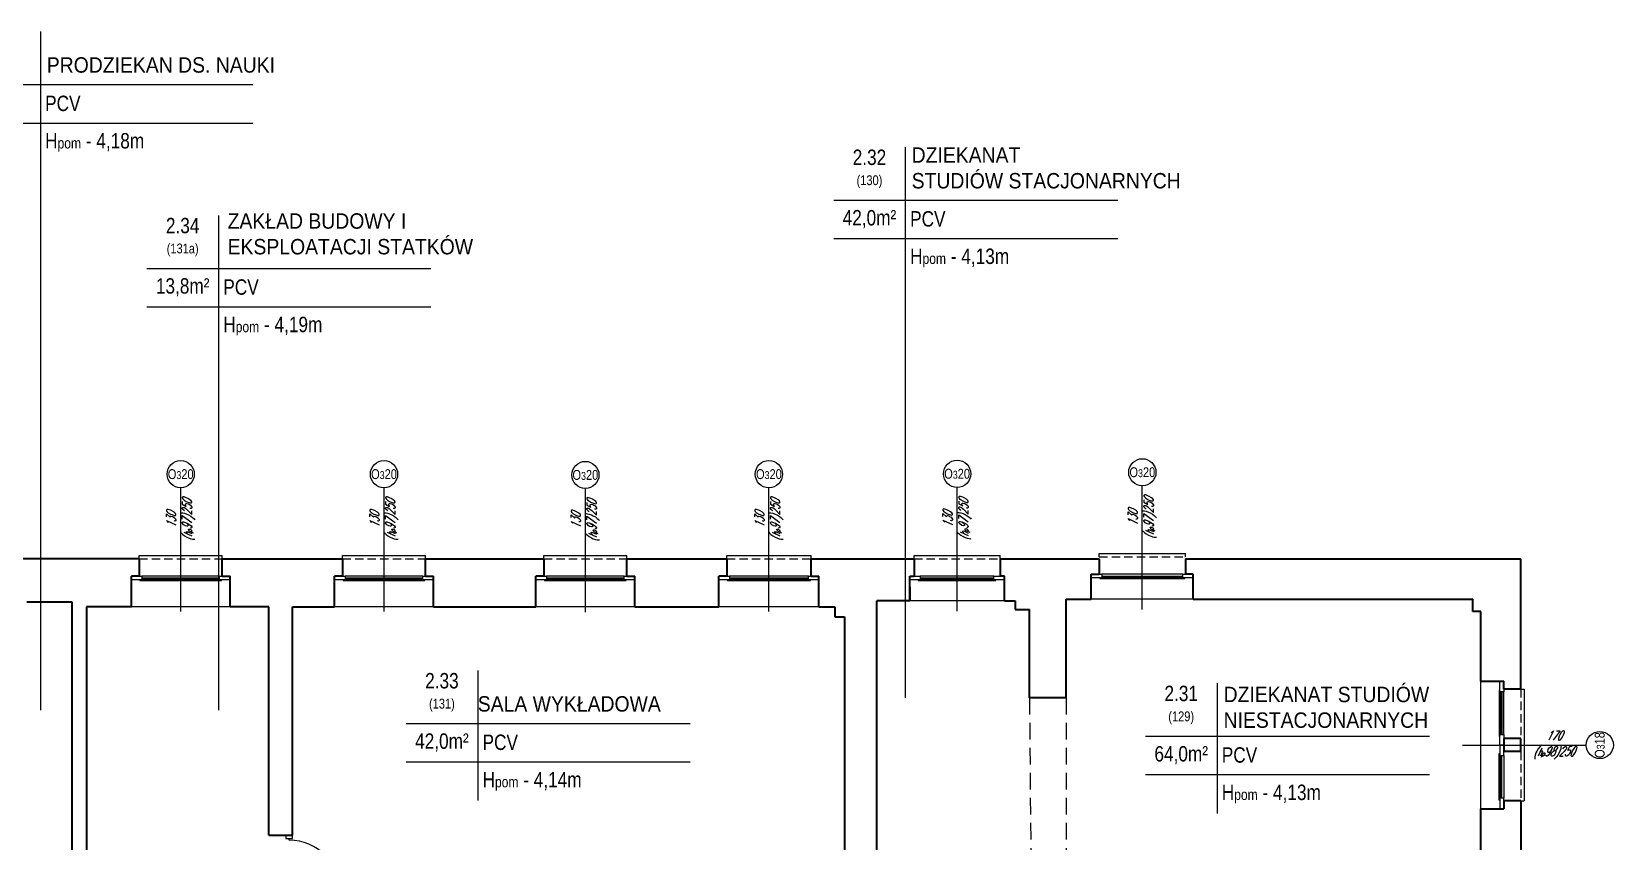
# Model space of a CAD drawing. Header units: millimetres. Extents: x -18485 to 40303, y -22087 to 35064.
# Drawn here: x 11731 to 14134, y 8539 to 9771 of the extents above; entities that cross this region are included whole.
import ezdxf

# ---------------------------------------------------------------- set-up
doc = ezdxf.new("R2010")
doc.units = ezdxf.units.MM
doc.linetypes.add('DASHED', pattern=[19.05, 12.7, -6.35])
doc.layers.get('0').update_dxf_attribs({"lineweight": 25})
for name, color, linetype, lineweight in [('03-01_okna', 5, 'Continuous', 15), ('03_drzwi', 1, 'Continuous', 0), ('04-1_widok', 251, 'Continuous', 5), ('04-2_nad', 251, 'DASHED', 5), ('05-03_opis', 10, 'Continuous', 5), ('11 piętro I - ściany', 2, 'Continuous', 35)]:
    doc.layers.add(name, color=color, linetype=linetype, lineweight=lineweight)
doc.styles.add('ariel', font='arial.ttf', dxfattribs={"width": 0.8})
doc.styles.add('ariel_wym', font='simplex.shx', dxfattribs={"width": 0.65, "oblique": 25})

# ---------------------------------------------------------------- blocks, each defined once
blk = doc.blocks.new('*U1421')
blk.add_line((0, -0.375), (0, -0.4))
blk.add_lwpolyline([(0, 0.4), (0, 0.375), (-0.8, 0.375), (-0.8, 0.4), (-0.05, 0.4), (0.05, 0.4), (0.05, 0.45), (-0.05, 0.45), (-0.05, 0.4)])
at = {"ltscale": 0.8}
blk.add_lwpolyline([(-0.05, -0.4), (-0.05, -0.45), (0.05, -0.45), (0.05, -0.4)], close=True, dxfattribs=at)
blk.add_arc((0, 0.375), 0.75, 180, 270)

msp = doc.modelspace()

# ---------------------------------------------------------------- linework, layer by layer
at = {"layer": '03-01_okna', "linetype": 'Continuous', "lineweight": 0}
for p, q in [((11894.1, 8969), (11894.1, 8974)), ((11894.1, 8974), (12020.1, 8974)), ((12020.1, 8969), (12020.1, 8974)), ((12203.1, 8969), (12203.1, 8974)), ((12203.1, 8974), (12329.1, 8974)), ((12329.1, 8969), (12329.1, 8974)), ((12509.1, 8969), (12509.1, 8974)), ((12509.1, 8974), (12635.1, 8974)), ((12635.1, 8969), (12635.1, 8974)), ((12787.1, 8969), (12787.1, 8974)), ((12787.1, 8974), (12915.1, 8974)), ((12915.1, 8969), (12915.1, 8974)), ((13071.6, 8969), (13071.6, 8974)), ((13071.6, 8974), (13202.6, 8974)), ((13202.6, 8969), (13202.6, 8974)), ((13353.1, 8972), (13353.1, 8977)), ((13353.1, 8977), (13484.1, 8977)), ((13484.1, 8972), (13484.1, 8977)), ((12016.1, 8943), (11898.1, 8943)), ((12325.1, 8943), (12207.1, 8943)), ((12631.1, 8943), (12513.1, 8943)), ((12911.1, 8943), (12791.1, 8943)), ((13193.1, 8943), (13081.1, 8943)), ((13480.1, 8946), (13357.1, 8946)), ((13357.1, 8943), (13480.1, 8943)), ((13358.1, 8939), (13358.1, 8943)), ((13479.1, 8939), (13479.1, 8943)), ((11898.1, 8940), (12016.1, 8940)), ((11899.1, 8936), (11899.1, 8940)), ((11899.1, 8938.5), (12015.1, 8938.5)), ((11899.1, 8938), (12015.1, 8938)), ((12015.1, 8936), (12015.1, 8940)), ((12207.1, 8940), (12325.1, 8940)), ((12208.1, 8936), (12208.1, 8940)), ((12208.1, 8938.5), (12324.1, 8938.5)), ((12208.1, 8938), (12324.1, 8938)), ((12324.1, 8936), (12324.1, 8940)), ((12513.1, 8940), (12631.1, 8940)), ((12514.1, 8936), (12514.1, 8940)), ((12514.1, 8938.5), (12630.1, 8938.5)), ((12514.1, 8938), (12630.1, 8938)), ((12630.1, 8936), (12630.1, 8940)), ((12791.1, 8940), (12911.1, 8940)), ((12792.1, 8936), (12792.1, 8940)), ((12792.1, 8938.5), (12910.1, 8938.5)), ((12792.1, 8938), (12910.1, 8938)), ((12910.1, 8936), (12910.1, 8940)), ((13081.1, 8940), (13193.1, 8940)), ((13082.1, 8936), (13082.1, 8940)), ((13082.1, 8938.5), (13192.1, 8938.5)), ((13082.1, 8938), (13192.1, 8938)), ((13192.1, 8936), (13192.1, 8940)), ((13358.1, 8941.5), (13479.1, 8941.5)), ((13358.1, 8941), (13479.1, 8941)), ((13961.1, 8766), (13965.1, 8766)), ((13963.1, 8766), (13963.1, 8703)), ((13963.6, 8766), (13963.6, 8703)), ((13965.1, 8767), (13965.1, 8702)), ((13968.1, 8702), (13968.1, 8767)), ((13994.1, 8771), (13999.1, 8771)), ((13999.1, 8771), (13999.1, 8601)), ((13961.1, 8703), (13965.1, 8703)), ((13961.1, 8669), (13965.1, 8669)), ((13963.1, 8606), (13963.1, 8669)), ((13963.6, 8606), (13963.6, 8669)), ((13965.1, 8605), (13965.1, 8670)), ((13968.1, 8670), (13968.1, 8605)), ((13961.1, 8606), (13965.1, 8606)), ((13994.1, 8601), (13999.1, 8601))]:
    msp.add_line(p, q, dxfattribs=at)
at = {"layer": '03-01_okna', "linetype": 'DASHED'}
for p, q in [((11894.1, 8969), (12020.1, 8969)), ((12203.1, 8969), (12329.1, 8969)), ((12509.1, 8969), (12635.1, 8969)), ((12787.1, 8969), (12915.1, 8969)), ((13071.6, 8969), (13202.6, 8969)), ((13353.1, 8972), (13484.1, 8972)), ((13994.1, 8771), (13994.1, 8601))]:
    msp.add_line(p, q, dxfattribs=at)
at = {"layer": '03-01_okna', "linetype": 'Continuous', "lineweight": 0}
for points in [[(11898.1, 8937), (11882.1, 8937), (11882.1, 8943), (11898.1, 8943)], [(12032.1, 8937), (12016.1, 8937), (12016.1, 8943), (12032.1, 8943)], [(12207.1, 8937), (12191.1, 8937), (12191.1, 8943), (12207.1, 8943)], [(12341.1, 8937), (12325.1, 8937), (12325.1, 8943), (12341.1, 8943)], [(12513.1, 8937), (12497.1, 8937), (12497.1, 8943), (12513.1, 8943)], [(12647.1, 8937), (12631.1, 8937), (12631.1, 8943), (12647.1, 8943)], [(12791.1, 8937), (12775.1, 8937), (12775.1, 8943), (12791.1, 8943)], [(12927.1, 8937), (12911.1, 8937), (12911.1, 8943), (12927.1, 8943)], [(13081.1, 8937), (13065.1, 8937), (13065.1, 8943), (13081.1, 8943)], [(13209.1, 8937), (13193.1, 8937), (13193.1, 8943), (13209.1, 8943)], [(13357.1, 8940), (13341.1, 8940), (13341.1, 8946), (13357.1, 8946)], [(13496.1, 8940), (13480.1, 8940), (13480.1, 8946), (13496.1, 8946)], [(13962.1, 8767), (13962.1, 8783), (13968.1, 8783), (13968.1, 8767)], [(13962.1, 8686), (13962.1, 8702), (13968.1, 8702), (13968.1, 8686)], [(13962.1, 8686), (13962.1, 8670), (13968.1, 8670), (13968.1, 8686)], [(13962.1, 8605), (13962.1, 8589), (13968.1, 8589), (13968.1, 8605)]]:
    msp.add_lwpolyline(points, close=True, dxfattribs=at)
for points in [[(11895.1, 8937), (11895.1, 8936), (12019.1, 8936), (12019.1, 8937)], [(12204.1, 8937), (12204.1, 8936), (12328.1, 8936), (12328.1, 8937)], [(12510.1, 8937), (12510.1, 8936), (12634.1, 8936), (12634.1, 8937)], [(12788.1, 8937), (12788.1, 8936), (12914.1, 8936), (12914.1, 8937)], [(13078.1, 8937), (13078.1, 8936), (13196.1, 8936), (13196.1, 8937)], [(13354.1, 8940), (13354.1, 8939), (13483.1, 8939), (13483.1, 8940)], [(13962.1, 8770), (13961.1, 8770), (13961.1, 8699), (13962.1, 8699)], [(13962.1, 8602), (13961.1, 8602), (13961.1, 8673), (13962.1, 8673)]]:
    msp.add_lwpolyline(points, dxfattribs=at)
at = {"layer": '04-1_widok'}
for p, q in [((12032.1, 8896), (11882.1, 8896)), ((12341.1, 8896), (12191.1, 8896)), ((12647.1, 8896), (12497.1, 8896)), ((12927.1, 8896), (12775.1, 8896)), ((13209.1, 8905), (13065.1, 8905)), ((13496.1, 8908), (13341.1, 8908)), ((13933.1, 8589), (13933.1, 8783))]:
    msp.add_line(p, q, dxfattribs=at)
at = {"layer": '04-2_nad', "ltscale": 2}
for p, q in [((13247.1, 8758), (13249.1, 8522)), ((13303.1, 8758), (13303.1, 8522))]:
    msp.add_line(p, q, dxfattribs=at)
at = {"layer": '05-03_opis'}
for p, q in [((11743.8, 9770.8), (11743.8, 8739.2)), ((11634.9, 9690.1), (12066.6, 9690.1)), ((11634.9, 9631.8), (12066.6, 9631.8)), ((13058.4, 9595.2), (13058.4, 8757.6)), ((12949.5, 9514.6), (13381.2, 9514.6)), ((12014.6, 9491.4), (12014.6, 8739)), ((12949.5, 9456.2), (13381.2, 9456.2)), ((11905.6, 9410.8), (12337.3, 9410.8)), ((11905.6, 9352.4), (12337.3, 9352.4)), ((12408.6, 8799.3), (12408.6, 8601.4)), ((13532.1, 8780), (13532.1, 8582.1)), ((12299.6, 8718.7), (12731.3, 8718.7)), ((13423.2, 8699.4), (13854.9, 8699.4)), ((12299.6, 8660.3), (12731.3, 8660.3)), ((13423.2, 8641), (13854.9, 8641))]:
    msp.add_line(p, q, dxfattribs=at)
at = {"layer": '05-03_opis', "lineweight": 0}
for p, q in [((11957.1, 8889.1), (11957.1, 9077.1)), ((12266.1, 8889.1), (12266.1, 9077.1)), ((12572.1, 8887.9), (12572.1, 9075.9)), ((12851.1, 8889.1), (12851.1, 9077.1)), ((13137.1, 8889.7), (13137.1, 9077.8)), ((13418.6, 8892), (13418.6, 9080.1)), ((13905.1, 8686), (14093.1, 8686))]:
    msp.add_line(p, q, dxfattribs=at)
for centre in [(11957.1, 9097.8), (12266.1, 9097.8), (12572.1, 9096.6), (12851.1, 9097.8), (13137.1, 9098.4), (13418.6, 9100.7), (14113.8, 8686)]:
    msp.add_circle(centre, 20.7, dxfattribs=at)
at = {"layer": '11 piętro I - ściany'}
for p, q in [((11894.1, 8969), (11711.1, 8969)), ((11894.1, 8969), (11894.1, 8943)), ((12020.1, 8943), (12020.1, 8969)), ((12020.1, 8969), (12203.1, 8969)), ((12203.1, 8969), (12203.1, 8943)), ((12329.1, 8943), (12329.1, 8969)), ((12329.1, 8969), (12509.1, 8969)), ((12509.1, 8969), (12509.1, 8943)), ((12635.1, 8943), (12635.1, 8969)), ((12635.1, 8969), (12787.1, 8969)), ((12787.1, 8969), (12787.1, 8943)), ((12915.1, 8943), (12915.1, 8969)), ((12915.1, 8969), (13071.6, 8969)), ((13071.6, 8969), (13071.6, 8943)), ((13202.6, 8969), (13202.6, 8943)), ((13202.6, 8969), (13353.1, 8969)), ((13353.1, 8969), (13353.1, 8946)), ((13484.1, 8969), (13484.1, 8946)), ((13484.1, 8969), (13994.1, 8969)), ((13994.1, 8771), (13994.1, 8969)), ((11882.1, 8896), (11882.1, 8943)), ((11894.1, 8943), (11882.1, 8943)), ((12020.1, 8943), (12032.1, 8943)), ((12032.1, 8896), (12032.1, 8943)), ((12191.1, 8896), (12191.1, 8943)), ((12203.1, 8943), (12191.1, 8943)), ((12329.1, 8943), (12341.1, 8943)), ((12341.1, 8896), (12341.1, 8943)), ((12497.1, 8896), (12497.1, 8943)), ((12509.1, 8943), (12497.1, 8943)), ((12635.1, 8943), (12647.1, 8943)), ((12647.1, 8896), (12647.1, 8943)), ((12775.1, 8896), (12775.1, 8943)), ((12787.1, 8943), (12775.1, 8943)), ((12915.1, 8943), (12927.1, 8943)), ((12927.1, 8896), (12927.1, 8943)), ((13065.1, 8905), (13065.1, 8943)), ((13065.1, 8943), (13071.6, 8943)), ((13209.1, 8943), (13202.6, 8943)), ((13209.1, 8905), (13209.1, 8943)), ((13341.1, 8908), (13341.1, 8946)), ((13341.1, 8946), (13353.1, 8946)), ((13496.1, 8946), (13484.1, 8946)), ((13496.1, 8908), (13496.1, 8946)), ((13065.1, 8926.1), (13065.1, 8905)), ((13209.1, 8905), (13209.1, 8926.1)), ((11792.1, 8903), (11723.1, 8903)), ((11792.1, 8398), (11792.1, 8903)), ((11882.1, 8896), (11814.1, 8896)), ((11814.1, 8896), (11814.1, 8398)), ((12091.1, 8896), (12032.1, 8896)), ((12091.1, 8549), (12091.1, 8896)), ((12127.1, 8549), (12127.1, 8896)), ((12127.1, 8896), (12191.1, 8896)), ((12341.1, 8896), (12497.1, 8896)), ((12647.1, 8896), (12775.1, 8896)), ((12927.1, 8896), (12951.1, 8896)), ((12951.1, 8896), (12951.1, 8881)), ((13015.1, 8355), (13015.1, 8905)), ((13065.1, 8905), (13015.1, 8905)), ((13209.1, 8905), (13225.1, 8905)), ((13225.1, 8905), (13225.1, 8892)), ((13303.1, 8758), (13303.1, 8908)), ((13303.1, 8908), (13341.1, 8908)), ((13496.1, 8908), (13921.1, 8908)), ((13921.1, 8889), (13921.1, 8908)), ((12951.1, 8881), (12966.1, 8881)), ((12966.1, 8881), (12966.1, 8431)), ((13225.1, 8892), (13247.1, 8892)), ((13247.1, 8758), (13247.1, 8892)), ((13933.1, 8889), (13921.1, 8889)), ((13933.1, 8783), (13933.1, 8889)), ((13933.1, 8783), (13968.1, 8783)), ((13968.1, 8771), (13968.1, 8783)), ((13303.1, 8758), (13247.1, 8758)), ((13994.1, 8771), (13968.1, 8771)), ((13994.1, 8696), (13968.1, 8696)), ((13968.1, 8696), (13968.1, 8676)), ((13994.1, 8676), (13994.1, 8696)), ((13994.1, 8676), (13968.1, 8676)), ((13933.1, 8455), (13933.1, 8589)), ((13933.1, 8589), (13968.1, 8589)), ((13994.1, 8601), (13968.1, 8601)), ((13968.1, 8601), (13968.1, 8589)), ((13994.1, 8601), (13994.1, 8427.5)), ((12091.1, 8549), (12127.1, 8549))]:
    msp.add_line(p, q, dxfattribs=at)

# ---------------------------------------------------------------- block references
at = {"layer": '03_drzwi', "xscale": 103.3333333333048, "yscale": 103.3333333333048, "zscale": 103.3333333333048, "rotation": 180}
msp.add_blockref('*U1421', (12121.9, 8502.5), dxfattribs=at)

# ---------------------------------------------------------------- texts
at = {"layer": '05-03_opis', "char_height": 23.423, "style": 'ariel'}
for s, insert, width, attachment_point in [('\\W0.9;{\\fArial|b0|i0|c238|p34;PRODZIEKAN DS. NAUKI}', (11753.6, 9719.9), 356.637, 4), ('{\\fArial|b0|i0|c238|p34; PCV}', (11743.8, 9661.5), 322.789, 4), ('{\\fArial|b0|i0|c238|p34; H\\H0.7x;pom\\H1.429x; - 4,18m}', (11743.8, 9602.3), 322.789, 4), ('{\\fArial|b0|i0|c238|p34;2.32\\P\\H0.6404x;(130)}', (13003.9, 9562.1), 108.913, 5), ('\\W0.9;{\\fArial|b0|i0|c238|p34;DZIEKANAT \\PSTUDIÓW STACJONARNYCH}', (13068, 9563.4), 655.836, 4), ('{\\fArial|b0|i0|c238|p34;42,0m²}', (13003.9, 9485.6), 108.913, 5), ('{\\fArial|b0|i0|c238|p34; PCV}', (13058.4, 9485.9), 322.789, 4), ('{\\fArial|b0|i0|c238|p34;2.34\\P\\H0.6404x;(131a)}', (11960.1, 9458.3), 108.913, 5), ('\\W0.9;{\\fArial|b0|i0|c238|p34;ZAKŁAD BUDOWY I EKSPLOATACJI STATKÓW}', (12028.4, 9463.1), 436.241, 4), ('{\\fArial|b0|i0|c238|p34; H\\H0.7x;pom\\H1.429x; - 4,13m}', (13058.4, 9426.7), 322.789, 4), ('{\\fArial|b0|i0|c238|p34;13,8m²}', (11960.1, 9381.9), 108.913, 5), ('{\\fArial|b0|i0|c238|p34; PCV}', (12014.6, 9382.2), 322.789, 4), ('{\\fArial|b0|i0|c238|p34; H\\H0.7x;pom\\H1.429x; - 4,19m}', (12014.6, 9323), 322.789, 4), ('{\\fArial|b0|i0|c238|p34;2.33\\P\\H0.6404x;(131)}', (12354.1, 8766.2), 108.913, 5), ('{\\fArial|b0|i0|c238|p34;2.31\\P\\H0.6404x;(129)}', (13477.7, 8746.9), 108.913, 5), ('\\W0.9;{\\fArial|b0|i0|c238|p34;DZIEKANAT STUDIÓW NIESTACJONARNYCH}', (13542.1, 8743.2), 356.637, 4), ('\\W0.9;{\\fArial|b0|i0|c238|p34;SALA WYKŁADOWA}', (12408.6, 8748.4), 356.637, 4), ('{\\fArial|b0|i0|c238|p34;42,0m²}', (12354.1, 8689.8), 108.913, 5), ('{\\fArial|b0|i0|c238|p34; PCV}', (12408.6, 8690), 322.789, 4), ('{\\fArial|b0|i0|c238|p34;64,0m²}', (13477.7, 8670.5), 108.913, 5), ('{\\fArial|b0|i0|c238|p34; PCV}', (13532.1, 8670.7), 322.789, 4), ('{\\fArial|b0|i0|c238|p34; H\\H0.7x;pom\\H1.429x; - 4,14m}', (12408.6, 8630.9), 322.789, 4), ('{\\fArial|b0|i0|c238|p34; H\\H0.7x;pom\\H1.429x; - 4,13m}', (13532.1, 8611.6), 322.789, 4)]:
    msp.add_mtext(s, dxfattribs=dict(at, insert=insert, width=width, attachment_point=attachment_point))
at = {"layer": '05-03_opis', "lineweight": 0, "attachment_point": 5}
for s, insert, char_height, width, style in [('O{\\H0.8x;3}20', (11957.1, 9097.8), 15, 75.194, 'ariel'), ('O{\\H0.8x;3}20', (12266.1, 9097.8), 15, 75.194, 'ariel'), ('O{\\H0.8x;3}20', (12572.1, 9096.6), 15, 75.194, 'ariel'), ('O{\\H0.8x;3}20', (12851.1, 9097.8), 15, 75.194, 'ariel'), ('O{\\H0.8x;3}20', (13137.1, 9098.4), 15, 75.194, 'ariel'), ('O{\\H0.8x;3}20', (13418.6, 9100.7), 15, 75.194, 'ariel'), ('170\\P({\\H0.8333x;h\\H0.6x;p}98)250', (14044.2, 8686), 14.4, 62.661, 'ariel_wym')]:
    msp.add_mtext(s, dxfattribs=dict(at, insert=insert, char_height=char_height, width=width, style=style))
at = {"layer": '05-03_opis', "lineweight": 0, "attachment_point": 5, "rotation": 90}
for s, insert, char_height, width, style in [('130\\P({\\H0.8333x;h\\H0.6x;p}97)250', (11957.1, 9028.2), 14.4, 62.661, 'ariel_wym'), ('130\\P({\\H0.8333x;h\\H0.6x;p}97)250', (12266.1, 9028.2), 14.4, 62.661, 'ariel_wym'), ('130\\P({\\H0.8333x;h\\H0.6x;p}97)250', (12851.1, 9028.2), 14.4, 62.661, 'ariel_wym'), ('130\\P({\\H0.8333x;h\\H0.6x;p}97)250', (13137.1, 9028.9), 14.4, 62.661, 'ariel_wym'), ('130\\P({\\H0.8333x;h\\H0.6x;p}97)250', (13418.6, 9031.2), 14.4, 62.661, 'ariel_wym'), ('130\\P({\\H0.8333x;h\\H0.6x;p}97)250', (12572.1, 9027), 14.4, 62.661, 'ariel_wym'), ('O{\\H0.8x;3}18', (14113.8, 8686), 15, 75.194, 'ariel')]:
    msp.add_mtext(s, dxfattribs=dict(at, insert=insert, char_height=char_height, width=width, style=style))

doc.saveas('drawing.dxf')
